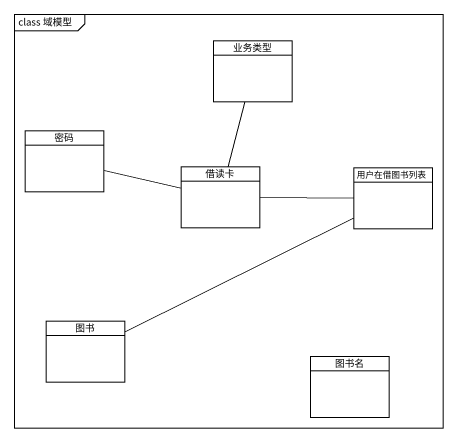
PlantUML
@startuml
mainframe class 域模型
hide circle
hide empty members
class 业务类型
class 密码
class 借读卡
class 用户在借图书列表
class 图书
class 图书名
借读卡 -up- 业务类型
借读卡 -left- 密码
借读卡 -right- 用户在借图书列表
用户在借图书列表 -left- 图书
@enduml
